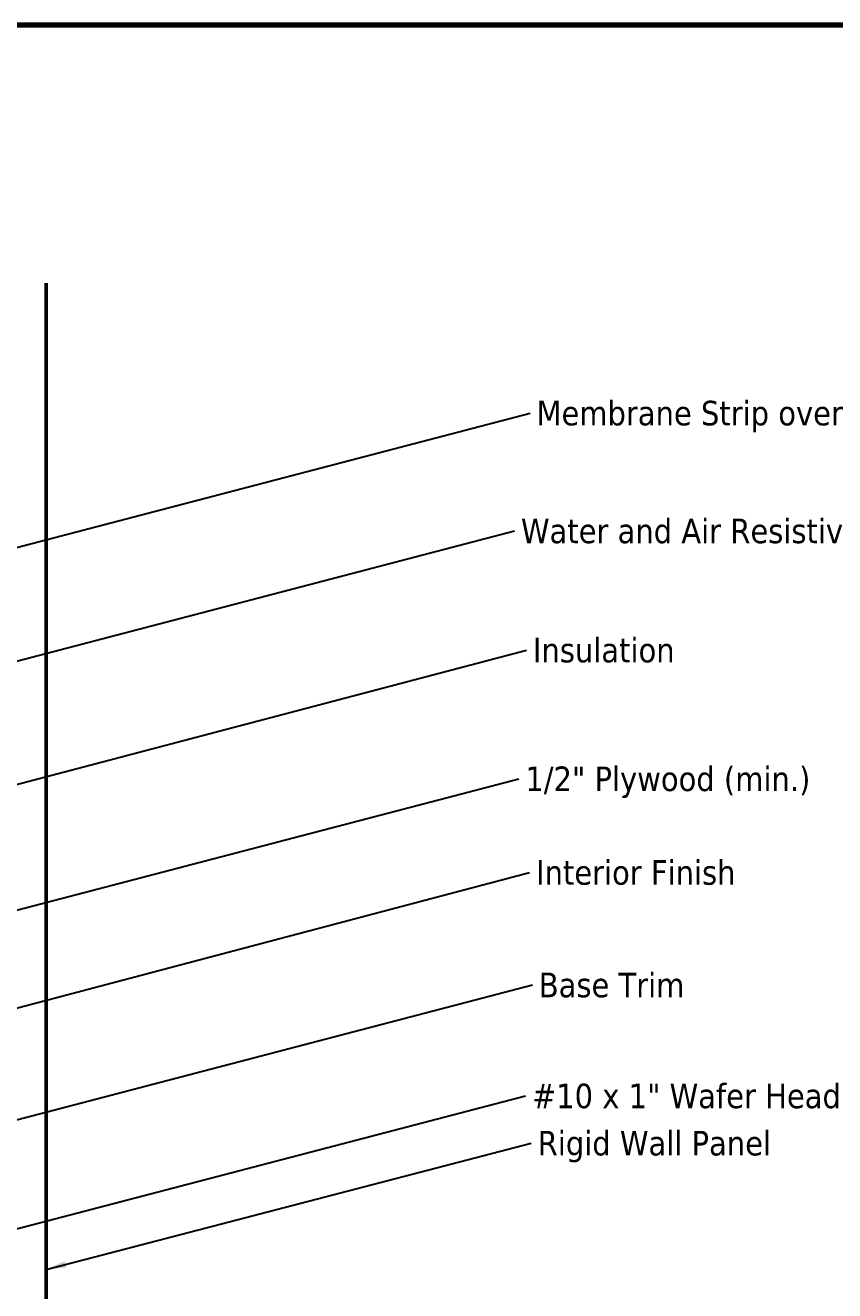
# Model space of a CAD drawing. Header units: inches. Extents: x 0.6 to 46.2, y -1.7 to 21.4.
# Drawn here: x 8.51 to 16.42, y 9.03 to 21.4 of the extents above; entities that cross this region are included whole.
import ezdxf

# ---------------------------------------------------------------- set-up
doc = ezdxf.new("R2010")
doc.units = ezdxf.units.IN
doc.header["$LTSCALE"] = 2
doc.header["$MEASUREMENT"] = 0
for name, color, linetype, lineweight in [('Border (ANSI)', 7, 'Continuous', 70), ('Symbol (ANSI)', 7, 'Continuous', 25), ('Visible (ANSI)', 7, 'Continuous', 50)]:
    doc.layers.add(name, color=color, linetype=linetype, lineweight=lineweight)
doc.styles.add('Note Text (ANSI)', font='tahoma.ttf')
doc.dimstyles.new('Default (ANSI)$7', dxfattribs={"dimscale": 2, "dimtxt": 0.12, "dimasz": 0.098425, "dimexe": 0.125, "dimexo": 0.0625, "dimgap": 0.031496, "dimtad": 0, "dimtih": 1, "dimtoh": 1, "dimrnd": 1e-08, "dimzin": 4, "dimdsep": 46, "dimtxsty": 'Note Text (ANSI)', "dimcen": 0.09, "dimdle": 0.393701, "dimclrd": 256, "dimclre": 256, "dimclrt": 256, "dimadec": 0, "dimazin": 1, "dimtfac": 1, "dimtofl": 0, "dimtmove": 0, "dimatfit": 3, "dimfxl": 1, "dimtolj": 1, "dimtzin": 4, "dimlwd": -1, "dimlwe": -1, "dimarcsym": 0})

# ---------------------------------------------------------------- blocks, each defined once
blk = doc.blocks.new('Borders ATAS A Border')
at = {"layer": 'Border (ANSI)'}
blk.add_line((16.7, 10.7), (0.3, 10.7), dxfattribs=at)

msp = doc.modelspace()

# ---------------------------------------------------------------- linework, layer by layer
at = {"layer": 'Visible (ANSI)', "color": 5, "true_color": 0x0000ff}
msp.add_line((8.71274, 18.87685), (8.71274, 7.87471), dxfattribs=at)

# ---------------------------------------------------------------- block references
at = {"xscale": 2, "yscale": 2, "zscale": 2}
msp.add_blockref('Borders ATAS A Border', (0, 0), dxfattribs=at)

# ---------------------------------------------------------------- texts
at = {"layer": 'Symbol (ANSI)', "char_height": 0.24, "attachment_point": 1, "style": 'Note Text (ANSI)'}
for s, insert, width in [('{Membrane Strip over Base Trim and Fastener}', (13.50638, 17.72786), 6.6097245), ('{Water and Air Resistive Barrier}', (13.35417, 16.57563), 4.4648948), ('{Insulation}', (13.47186, 15.41025), 1.4361102), ('{1/2" Plywood (min.)}', (13.39767, 14.1518), 2.9218152), ('{Interior Finish}', (13.50195, 13.23608), 2.0252188), ('{Base Trim}', (13.52888, 12.13538), 1.4561426), ('{#10 x 1" Wafer Head Screw}', (13.46179, 11.05075), 4.0862237), ('{Rigid Wall Panel}', (13.51792, 10.58882), 2.3369855)]:
    msp.add_mtext(s, dxfattribs=dict(at, insert=insert, width=width))

# ---------------------------------------------------------------- leaders
at = {"layer": 'Symbol (ANSI)', "annotation_type": 0, "has_hookline": 1, "hookline_direction": 0}
for points, text_width in [([(7.60774, 16.08007), (13.44338, 17.60786)], 6.58509), ([(7.55774, 14.95523), (13.29118, 16.45563)], 4.45958), ([(5.24774, 13.13935), (13.40887, 15.29025)], 1.40083), ([(7.50774, 12.50634), (13.33468, 14.0318)], 2.86872), ([(2.98774, 10.35155), (13.43895, 13.11608)], 1.98995), ([(7.66374, 10.49656), (13.46588, 12.01538)], 1.41147), ([(7.78374, 9.46206), (13.3988, 10.93075)], 4.05985), ([(8.71274, 9.23402), (13.45493, 10.46882)], 2.2904)]:
    msp.add_leader(points, dimstyle='Default (ANSI)$7', override={"dimtad": 0}, dxfattribs=dict(at, text_width=text_width))

doc.saveas('drawing.dxf')
